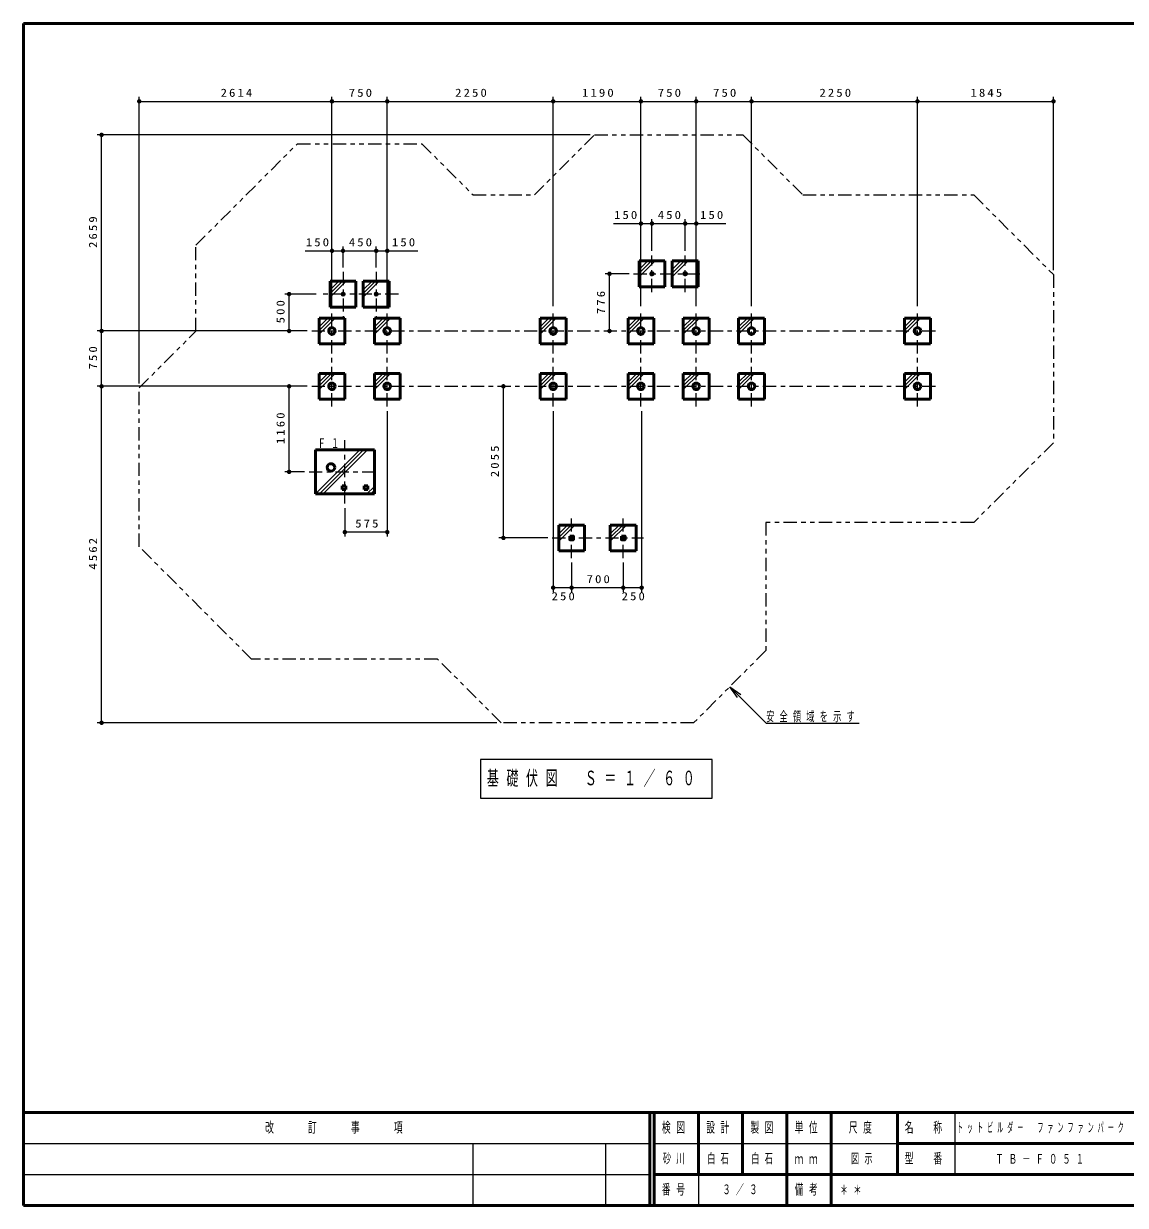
# Model space of a CAD drawing. Units: millimetres on the paper, scale 1:60. Extents: x -385 to 0, y -594 to 267.
# Drawn here: x -385 to -136, y -594 to -327 of the extents above; entities that cross this region are included whole.
import ezdxf

# ---------------------------------------------------------------- set-up
doc = ezdxf.new("R2010")
doc.units = ezdxf.units.MM
doc.linetypes.add('USER2', pattern=[6, 3, -1, 1, -1])
doc.linetypes.add('USER3', pattern=[8, 3, -1, 1, -1, 1, -1])
doc.layers.add('LY_1', color=140, linetype='Continuous', lineweight=50)
doc.styles.add('ＭＳ ゴシック', font='')
doc.styles.get('ＭＳ ゴシック').set_extended_font_data('MS Gothic')

# ---------------------------------------------------------------- blocks, each defined once
blk = doc.blocks.new('filled_dot')
at = {"color": 0, "linetype": 'Continuous', "lineweight": -2, "const_width": 1.25}
blk.add_lwpolyline([(-0.625, 0, 1), (0.625, 0, 1)], format="xyb", close=True, dxfattribs=at)

msp = doc.modelspace()

# ---------------------------------------------------------------- linework, layer by layer
at = {"layer": 'LY_1', "color": 7}
for p, q in [((0, -327), (-385, -327)), ((-385, -327), (-385, -594)), ((-385, -573), (0, -573)), ((-385, -594), (0, -594))]:
    msp.add_line(p, q, dxfattribs=at)
at = {"layer": 'LY_1', "color": 7, "lineweight": 13}
for p, q in [((-358.872, -408.297), (-358.872, -343.558)), ((-315.312, -390.859), (-315.312, -343.558)), ((-302.812, -390.859), (-302.812, -343.558)), ((-265.312, -390.859), (-265.312, -343.558)), ((-245.478, -390.859), (-245.478, -343.558)), ((-232.978, -390.859), (-232.978, -343.558)), ((-220.478, -390.859), (-220.478, -343.558)), ((-182.978, -390.859), (-182.978, -343.558)), ((-152.236, -382.709), (-152.236, -343.558)), ((-358.872, -344.558), (-315.312, -344.558)), ((-315.312, -344.558), (-302.812, -344.558)), ((-302.812, -344.558), (-265.312, -344.558)), ((-265.312, -344.558), (-245.478, -344.558)), ((-245.478, -344.558), (-232.978, -344.558)), ((-232.978, -344.558), (-220.478, -344.558)), ((-220.478, -344.558), (-182.978, -344.558)), ((-182.978, -344.558), (-152.236, -344.558)), ((-256.978, -352.129), (-368.379, -352.129)), ((-367.379, -396.443), (-367.379, -352.129)), ((-251.692, -372.168), (-242.978, -372.168)), ((-245.478, -390.859), (-245.478, -371.168)), ((-242.978, -378.351), (-242.978, -371.168)), ((-242.978, -372.168), (-235.478, -372.168)), ((-235.478, -378.351), (-235.478, -371.168)), ((-235.478, -372.168), (-226.26, -372.168)), ((-232.978, -390.859), (-232.978, -371.168)), ((-321.361, -378.334), (-312.812, -378.334)), ((-315.312, -390.947), (-315.312, -377.334)), ((-312.812, -382.067), (-312.812, -377.334)), ((-312.812, -378.334), (-305.312, -378.334)), ((-305.312, -382.067), (-305.312, -377.334)), ((-305.312, -378.334), (-295.901, -378.334)), ((-302.812, -390.947), (-302.812, -377.334)), ((-245.895, -382.571), (-243.925, -380.601)), ((-245.895, -383.396), (-243.1, -380.601)), ((-245.895, -384.221), (-242.275, -380.601)), ((-238.395, -382.571), (-236.425, -380.601)), ((-238.395, -383.396), (-235.6, -380.601)), ((-238.395, -384.221), (-234.775, -380.601)), ((-248.145, -383.518), (-253.582, -383.518)), ((-252.582, -396.443), (-252.582, -383.518)), ((-315.728, -387.163), (-313.758, -385.193)), ((-315.728, -387.988), (-312.933, -385.193)), ((-315.728, -388.813), (-312.108, -385.193)), ((-308.228, -387.163), (-306.258, -385.193)), ((-308.228, -387.988), (-305.433, -385.193)), ((-308.228, -388.813), (-304.608, -385.193)), ((-318.877, -388.109), (-325.995, -388.109)), ((-324.995, -396.443), (-324.995, -388.109)), ((-318.228, -397.146), (-314.608, -393.526)), ((-318.228, -396.321), (-315.433, -393.526)), ((-318.228, -395.496), (-316.258, -393.526)), ((-305.728, -397.146), (-302.108, -393.526)), ((-305.728, -396.321), (-302.933, -393.526)), ((-305.728, -395.496), (-303.758, -393.526)), ((-268.228, -397.146), (-264.608, -393.526)), ((-268.228, -396.321), (-265.433, -393.526)), ((-268.228, -395.496), (-266.258, -393.526)), ((-248.395, -397.146), (-244.775, -393.526)), ((-248.395, -396.321), (-245.6, -393.526)), ((-248.395, -395.496), (-246.425, -393.526)), ((-235.895, -397.146), (-232.275, -393.526)), ((-235.895, -396.321), (-233.1, -393.526)), ((-235.895, -395.496), (-233.925, -393.526)), ((-223.395, -397.146), (-219.775, -393.526)), ((-223.395, -396.321), (-220.6, -393.526)), ((-223.395, -395.496), (-221.425, -393.526)), ((-185.895, -397.146), (-182.275, -393.526)), ((-185.895, -396.321), (-183.1, -393.526)), ((-185.895, -395.496), (-183.925, -393.526)), ((-320.895, -396.443), (-368.379, -396.443)), ((-367.379, -408.943), (-367.379, -396.443)), ((-320.895, -396.443), (-325.995, -396.443)), ((-318.228, -409.646), (-314.608, -406.026)), ((-318.228, -408.821), (-315.433, -406.026)), ((-318.228, -407.996), (-316.258, -406.026)), ((-305.728, -409.646), (-302.108, -406.026)), ((-305.728, -408.821), (-302.933, -406.026)), ((-305.728, -407.996), (-303.758, -406.026)), ((-268.228, -409.646), (-264.608, -406.026)), ((-268.228, -408.821), (-265.433, -406.026)), ((-268.228, -407.996), (-266.258, -406.026)), ((-248.395, -409.646), (-244.775, -406.026)), ((-248.395, -408.821), (-245.6, -406.026)), ((-248.395, -407.996), (-246.425, -406.026)), ((-235.895, -409.646), (-232.275, -406.026)), ((-235.895, -408.821), (-233.1, -406.026)), ((-235.895, -407.996), (-233.925, -406.026)), ((-223.395, -409.646), (-219.775, -406.026)), ((-223.395, -408.821), (-220.6, -406.026)), ((-223.395, -407.996), (-221.425, -406.026)), ((-185.895, -409.646), (-182.275, -406.026)), ((-185.895, -408.821), (-183.1, -406.026)), ((-185.895, -407.996), (-183.925, -406.026)), ((-320.895, -408.943), (-368.379, -408.943)), ((-367.379, -484.969), (-367.379, -408.943)), ((-320.895, -408.943), (-325.995, -408.943)), ((-324.995, -428.271), (-324.995, -408.943)), ((-276.562, -443.198), (-276.562, -408.943)), ((-302.812, -414.526), (-302.812, -442.881)), ((-265.312, -414.526), (-265.312, -455.448)), ((-245.312, -414.526), (-245.312, -455.448)), ((-319.062, -423.431), (-318.902, -423.271)), ((-319.002, -433.271), (-309.002, -423.271)), ((-318.154, -433.271), (-308.154, -423.271)), ((-317.305, -433.271), (-307.305, -423.271)), ((-321.496, -428.271), (-325.995, -428.271)), ((-307.406, -433.271), (-305.728, -431.593)), ((-306.557, -433.271), (-305.728, -432.442)), ((-312.395, -436.455), (-312.395, -442.881)), ((-264.062, -443.901), (-260.442, -440.281)), ((-264.062, -443.076), (-261.267, -440.281)), ((-264.062, -442.251), (-262.092, -440.281)), ((-252.395, -443.901), (-248.775, -440.281)), ((-252.395, -443.076), (-249.6, -440.281)), ((-252.395, -442.251), (-250.425, -440.281)), ((-302.812, -441.881), (-312.395, -441.881)), ((-266.52, -443.198), (-277.562, -443.198)), ((-261.145, -448.781), (-261.145, -455.448)), ((-249.478, -448.781), (-249.478, -455.448)), ((-261.145, -454.448), (-265.312, -454.448)), ((-249.478, -454.448), (-261.145, -454.448)), ((-245.312, -454.448), (-249.478, -454.448)), ((-223.62, -479.281), (-225.388, -476.806)), ((-225.388, -476.806), (-222.913, -478.574)), ((-225.388, -476.806), (-223.267, -478.927)), ((-225.388, -476.806), (-217.179, -485.015)), ((-278.073, -484.969), (-368.379, -484.969)), ((-217.179, -485.015), (-196.179, -485.015)), ((-281.704, -493.231), (-281.704, -502.031)), ((-229.404, -493.231), (-281.704, -493.231)), ((-229.404, -502.031), (-229.404, -493.231)), ((-281.704, -502.031), (-229.404, -502.031)), ((-174.5, -573), (-174.5, -587)), ((-385, -580), (-243.5, -580)), ((-283.5, -580), (-283.5, -594)), ((-253.5, -580), (-253.5, -594)), ((-242.5, -580), (-187.5, -580)), ((-385, -587), (-243.5, -587)), ((-232.5, -587), (-232.5, -594))]:
    msp.add_line(p, q, dxfattribs=at)
at = {"layer": 'LY_1'}
for p, q in [((-245.895, -380.601), (-245.895, -386.434)), ((-240.062, -380.601), (-245.895, -380.601)), ((-240.062, -386.434), (-240.062, -380.601)), ((-238.395, -380.601), (-238.395, -386.434)), ((-232.562, -380.601), (-238.395, -380.601)), ((-232.562, -386.434), (-232.562, -380.601)), ((-315.728, -385.193), (-315.728, -391.026)), ((-309.895, -385.193), (-315.728, -385.193)), ((-309.895, -391.026), (-309.895, -385.193)), ((-308.228, -385.193), (-308.228, -391.026)), ((-302.395, -385.193), (-308.228, -385.193)), ((-302.395, -391.026), (-302.395, -385.193)), ((-245.895, -386.434), (-240.062, -386.434)), ((-238.395, -386.434), (-232.562, -386.434)), ((-315.728, -391.026), (-309.895, -391.026)), ((-308.228, -391.026), (-302.395, -391.026)), ((-312.395, -393.526), (-318.228, -393.526)), ((-318.228, -393.526), (-318.228, -399.359)), ((-312.395, -399.359), (-312.395, -393.526)), ((-299.895, -393.526), (-305.728, -393.526)), ((-305.728, -393.526), (-305.728, -399.359)), ((-299.895, -399.359), (-299.895, -393.526)), ((-262.395, -393.526), (-268.228, -393.526)), ((-268.228, -393.526), (-268.228, -399.359)), ((-262.395, -399.359), (-262.395, -393.526)), ((-242.562, -393.526), (-248.395, -393.526)), ((-248.395, -393.526), (-248.395, -399.359)), ((-242.562, -399.359), (-242.562, -393.526)), ((-230.062, -393.526), (-235.895, -393.526)), ((-235.895, -393.526), (-235.895, -399.359)), ((-230.062, -399.359), (-230.062, -393.526)), ((-217.562, -393.526), (-223.395, -393.526)), ((-223.395, -393.526), (-223.395, -399.359)), ((-217.562, -399.359), (-217.562, -393.526)), ((-180.062, -393.526), (-185.895, -393.526)), ((-185.895, -393.526), (-185.895, -399.359)), ((-180.062, -399.359), (-180.062, -393.526)), ((-318.228, -399.359), (-312.395, -399.359)), ((-305.728, -399.359), (-299.895, -399.359)), ((-268.228, -399.359), (-262.395, -399.359)), ((-248.395, -399.359), (-242.562, -399.359)), ((-235.895, -399.359), (-230.062, -399.359)), ((-223.395, -399.359), (-217.562, -399.359)), ((-185.895, -399.359), (-180.062, -399.359)), ((-312.395, -406.026), (-318.228, -406.026)), ((-318.228, -406.026), (-318.228, -411.859)), ((-312.395, -411.859), (-312.395, -406.026)), ((-299.895, -406.026), (-305.728, -406.026)), ((-305.728, -406.026), (-305.728, -411.859)), ((-299.895, -411.859), (-299.895, -406.026)), ((-262.395, -406.026), (-268.228, -406.026)), ((-268.228, -406.026), (-268.228, -411.859)), ((-262.395, -411.859), (-262.395, -406.026)), ((-242.562, -406.026), (-248.395, -406.026)), ((-248.395, -406.026), (-248.395, -411.859)), ((-242.562, -411.859), (-242.562, -406.026)), ((-230.062, -406.026), (-235.895, -406.026)), ((-235.895, -406.026), (-235.895, -411.859)), ((-230.062, -411.859), (-230.062, -406.026)), ((-217.562, -406.026), (-223.395, -406.026)), ((-223.395, -406.026), (-223.395, -411.859)), ((-217.562, -411.859), (-217.562, -406.026)), ((-180.062, -406.026), (-185.895, -406.026)), ((-185.895, -406.026), (-185.895, -411.859)), ((-180.062, -411.859), (-180.062, -406.026)), ((-318.228, -411.859), (-312.395, -411.859)), ((-305.728, -411.859), (-299.895, -411.859)), ((-268.228, -411.859), (-262.395, -411.859)), ((-248.395, -411.859), (-242.562, -411.859)), ((-235.895, -411.859), (-230.062, -411.859)), ((-223.395, -411.859), (-217.562, -411.859)), ((-185.895, -411.859), (-180.062, -411.859)), ((-305.728, -423.271), (-319.062, -423.271)), ((-319.062, -423.271), (-319.062, -433.271)), ((-305.728, -433.271), (-305.728, -423.271)), ((-313.038, -431.447), (-313.038, -432.28)), ((-312.205, -431.447), (-313.038, -431.447)), ((-312.205, -432.28), (-313.038, -432.28)), ((-312.205, -431.447), (-312.205, -432.28)), ((-307.205, -431.447), (-308.038, -431.447)), ((-308.038, -431.447), (-308.038, -432.28)), ((-307.205, -432.28), (-308.038, -432.28)), ((-307.205, -431.447), (-307.205, -432.28)), ((-319.062, -433.271), (-305.728, -433.271)), ((-258.228, -440.281), (-264.062, -440.281)), ((-264.062, -440.281), (-264.062, -446.114)), ((-258.228, -446.114), (-258.228, -440.281)), ((-246.562, -440.281), (-252.395, -440.281)), ((-252.395, -440.281), (-252.395, -446.114)), ((-246.562, -446.114), (-246.562, -440.281)), ((-264.062, -446.114), (-258.228, -446.114)), ((-252.395, -446.114), (-246.562, -446.114)), ((-243.5, -573), (-243.5, -594)), ((-242.5, -573), (-242.5, -594)), ((-232.5, -573), (-232.5, -587)), ((-222.5, -573), (-222.5, -587)), ((-212.5, -573), (-212.5, -594)), ((-202.5, -573), (-202.5, -587)), ((-187.5, -573), (-187.5, -587)), ((-187.5, -580), (-70, -580)), ((-242.5, -587), (0, -587)), ((-202.5, -587), (-202.5, -594))]:
    msp.add_line(p, q, dxfattribs=at)
at = {"layer": 'LY_1', "color": 7, "linetype": 'USER2', "lineweight": 13}
for p, q in [((-242.978, -387.684), (-242.978, -379.351)), ((-235.478, -387.684), (-235.478, -379.351)), ((-312.812, -383.067), (-312.812, -393.152)), ((-305.312, -383.067), (-305.312, -393.152)), ((-247.145, -383.518), (-231.312, -383.518)), ((-300.269, -388.109), (-317.877, -388.109)), ((-315.312, -413.526), (-315.312, -391.859)), ((-302.812, -413.526), (-302.812, -391.859)), ((-265.312, -413.526), (-265.312, -391.859)), ((-245.478, -413.526), (-245.478, -391.859)), ((-232.978, -413.526), (-232.978, -391.859)), ((-220.478, -413.526), (-220.478, -391.859)), ((-182.978, -413.526), (-182.978, -391.859)), ((-319.895, -396.443), (-178.395, -396.443)), ((-319.895, -408.943), (-178.395, -408.943)), ((-312.395, -435.455), (-312.395, -421.087)), ((-320.496, -428.271), (-304.509, -428.271)), ((-261.145, -447.781), (-261.145, -438.614)), ((-249.478, -447.781), (-249.478, -438.614)), ((-265.52, -443.198), (-244.895, -443.198))]:
    msp.add_line(p, q, dxfattribs=at)
at = {"layer": 'LY_1', "color": 7, "linetype": 'USER3', "lineweight": 13}
msp.add_lwpolyline([(-358.873, -409.298), (-346.054, -396.479), (-346.054, -377.052), (-323.135, -354.133), (-294.988, -354.133), (-283.421, -365.7), (-269.55, -365.7), (-255.978, -352.129), (-222.478, -352.129), (-208.907, -365.7), (-170.244, -365.7), (-152.236, -383.709), (-152.236, -421.677), (-170.244, -439.685), (-217.225, -439.685), (-217.225, -468.643), (-233.551, -484.969), (-277.073, -484.969), (-291.462, -470.579), (-333.489, -470.579), (-358.872, -445.197), (-358.872, -409.297)], dxfattribs=at)
at = {"layer": 'LY_1'}
for points in [[(-261.562, -442.781), (-261.562, -443.614), (-260.728, -443.614), (-260.728, -442.781)], [(-249.895, -442.781), (-249.895, -443.614), (-249.062, -443.614), (-249.062, -442.781)]]:
    msp.add_lwpolyline(points, close=True, dxfattribs=at)
for centre, radius in [((-242.978, -383.518), 0.283), ((-235.478, -383.518), 0.283), ((-312.812, -388.109), 0.227), ((-305.312, -388.109), 0.227), ((-305.312, -388.109), 0.227), ((-315.312, -396.443), 0.743), ((-302.812, -396.443), 0.743), ((-265.312, -396.443), 0.743), ((-245.478, -396.443), 0.743), ((-232.978, -396.443), 0.743), ((-220.478, -396.443), 0.743), ((-182.978, -396.443), 0.743), ((-315.312, -408.943), 0.743), ((-302.812, -408.943), 0.743), ((-265.312, -408.943), 0.743), ((-245.478, -408.943), 0.743), ((-232.978, -408.943), 0.743), ((-220.478, -408.943), 0.743), ((-182.978, -408.943), 0.743), ((-315.538, -427.271), 0.847)]:
    msp.add_circle(centre, radius, dxfattribs=at)
at = {"layer": 'LY_1', "color": 7, "linetype": 'USER3', "lineweight": 13}
for centre in [(-315.312, -396.443), (-232.978, -396.443)]:
    msp.add_circle(centre, 0.743, dxfattribs=at)

# ---------------------------------------------------------------- block references
at = {"layer": 'LY_1', "color": 7, "lineweight": 13, "xscale": 0.4, "yscale": 0.4}
for p in [(-358.872, -344.558), (-315.312, -344.558), (-302.812, -344.558), (-265.312, -344.558), (-245.478, -344.558), (-232.978, -344.558), (-220.478, -344.558), (-182.978, -344.558), (-245.478, -372.168), (-242.978, -372.168), (-235.478, -372.168), (-315.312, -378.334), (-312.812, -378.334), (-305.312, -378.334), (-312.395, -441.881), (-265.312, -454.448), (-261.145, -454.448), (-249.478, -454.448)]:
    msp.add_blockref('filled_dot', p, dxfattribs=at)
for p, rotation in [((-315.312, -344.558), 180), ((-302.812, -344.558), 180), ((-265.312, -344.558), 180), ((-245.478, -344.558), 180), ((-232.978, -344.558), 180), ((-220.478, -344.558), 180), ((-182.978, -344.558), 180), ((-152.236, -344.558), 180), ((-367.379, -352.129), 270), ((-242.978, -372.168), 180), ((-235.478, -372.168), 180), ((-232.978, -372.168), 180), ((-312.812, -378.334), 180), ((-305.312, -378.334), 180), ((-302.812, -378.334), 180), ((-252.582, -383.518), 270), ((-324.995, -388.109), 270), ((-367.379, -396.443), 270), ((-367.379, -396.443), 90), ((-324.995, -396.443), 90), ((-252.582, -396.443), 90), ((-367.379, -408.943), 270), ((-367.379, -408.943), 90), ((-324.995, -408.943), 270), ((-276.562, -408.943), 270), ((-324.995, -428.271), 90), ((-302.812, -441.881), 180), ((-276.562, -443.198), 90), ((-261.145, -454.448), 180), ((-249.478, -454.448), 180), ((-245.312, -454.448), 180), ((-367.379, -484.969), 90)]:
    msp.add_blockref('filled_dot', p, dxfattribs=dict(at, rotation=rotation))

# ---------------------------------------------------------------- texts
at = {"layer": 'LY_1', "color": 7, "style": 'ＭＳ ゴシック'}
for s, insert, char_height, attachment_point in [('\\T1.33;\\W1.15;2614', (-336.664, -343.558), 1.833, 8), ('\\T1.33;\\W1.15;750', (-308.647, -343.558), 1.833, 8), ('\\T1.33;\\W1.15;2250', (-283.653, -343.558), 1.833, 8), ('\\T1.33;\\W1.15;1190', (-254.974, -343.558), 1.833, 8), ('\\T1.33;\\W1.15;750', (-238.813, -343.558), 1.833, 8), ('\\T1.33;\\W1.15;750', (-226.313, -343.558), 1.833, 8), ('\\T1.33;\\W1.15;2250', (-201.319, -343.558), 1.833, 8), ('\\T1.33;\\W1.15;1845', (-167.179, -343.558), 1.833, 8), ('\\T1.33;\\W1.15;150', (-248.692, -371.168), 1.833, 8), ('\\T1.33;\\W1.15;450', (-238.813, -371.168), 1.833, 8), ('\\T1.33;\\W1.15;150', (-229.26, -371.168), 1.833, 8), ('\\T1.33;\\W1.15;150', (-318.361, -377.334), 1.833, 8), ('\\T1.33;\\W1.15;450', (-308.647, -377.334), 1.833, 8), ('\\T1.33;\\W1.15;150', (-298.901, -377.334), 1.833, 8), ('\\T1.64;\\W0.6;Ｆ１', (-318.542, -422.865), 2.199, 7), ('\\T1.33;\\W1.15;575', (-307.187, -440.881), 1.833, 8), ('\\T1.33;\\W1.15;700', (-254.895, -453.448), 1.833, 8), ('\\T1.33;\\W1.15;250', (-262.813, -455.448), 1.833, 2), ('\\T1.33;\\W1.15;250', (-246.98, -455.448), 1.833, 2), ('\\T1.64;\\W0.6;安全領域を示す', (-217.179, -484.865), 2.199, 7), ('\\T1.64;\\W0.6;基礎伏図\u3000Ｓ＝１／６０', (-280.304, -497.631), 3.299, 4), ('\\T1.64;\\W0.6;改\u3000\u3000訂\u3000\u3000事\u3000\u3000項', (-314.25, -576.5), 2.346, 5), ('\\T1.64;\\W0.6;検図', (-237.5, -576.5), 2.346, 5), ('\\T1.64;\\W0.6;設計', (-227.5, -576.5), 2.346, 5), ('\\T1.64;\\W0.6;製図', (-217.5, -576.5), 2.346, 5), ('\\T1.64;\\W0.6;単位', (-207.5, -576.5), 2.346, 5), ('\\T1.64;\\W0.6;尺度', (-195.25, -576.5), 2.346, 5), ('\\T1.64;\\W0.6;名\u3000称', (-181, -576.5), 2.346, 5), ('\\T1.64;\\W0.45;トットビルダー\u3000ファンファンパーク', (-154.75, -576.5), 2.199, 5), ('\\T1.64;\\W0.6;砂川', (-237.5, -583.5), 2.199, 5), ('\\T1.64;\\W0.6;白石', (-230.5, -583.5), 2.199, 4), ('\\T1.64;\\W0.6;白石', (-217.5, -583.5), 2.199, 5), ('\\T1.64;\\W0.6;型\u3000番', (-181, -583.5), 2.346, 5), ('\\T1.64;\\W0.6;ｍｍ', (-207.5, -583.5), 2.346, 5), ('\\T1.64;\\W0.6;図示', (-198, -583.5), 2.199, 4), ('\\T1.64;\\W0.6;ＴＢ－Ｆ０５１', (-154.75, -583.5), 2.199, 5), ('\\T1.64;\\W0.6;番号', (-237.5, -590.5), 2.346, 5), ('\\T1.64;\\W0.6;３／３', (-222.5, -590.5), 2.199, 5), ('\\T1.64;\\W0.6;備考', (-207.5, -590.5), 2.346, 5), ('\\T1.64;\\W0.6;＊＊', (-200.5, -590.5), 2.199, 4)]:
    msp.add_mtext(s, dxfattribs=dict(at, insert=insert, char_height=char_height, attachment_point=attachment_point))
at = {"layer": 'LY_1', "color": 7, "char_height": 1.833, "attachment_point": 8, "rotation": 90, "style": 'ＭＳ ゴシック'}
for s, insert in [('\\T1.33;\\W1.15;2659', (-368.379, -373.869)), ('\\T1.33;\\W1.15;500', (-325.995, -391.859)), ('\\T1.33;\\W1.15;776', (-253.582, -389.775)), ('\\T1.33;\\W1.15;750', (-368.379, -402.278)), ('\\T1.33;\\W1.15;1160', (-325.995, -418.186)), ('\\T1.33;\\W1.15;2055', (-277.562, -425.661)), ('\\T1.33;\\W1.15;4562', (-368.379, -446.539))]:
    msp.add_mtext(s, dxfattribs=dict(at, insert=insert))

doc.saveas('drawing.dxf')
